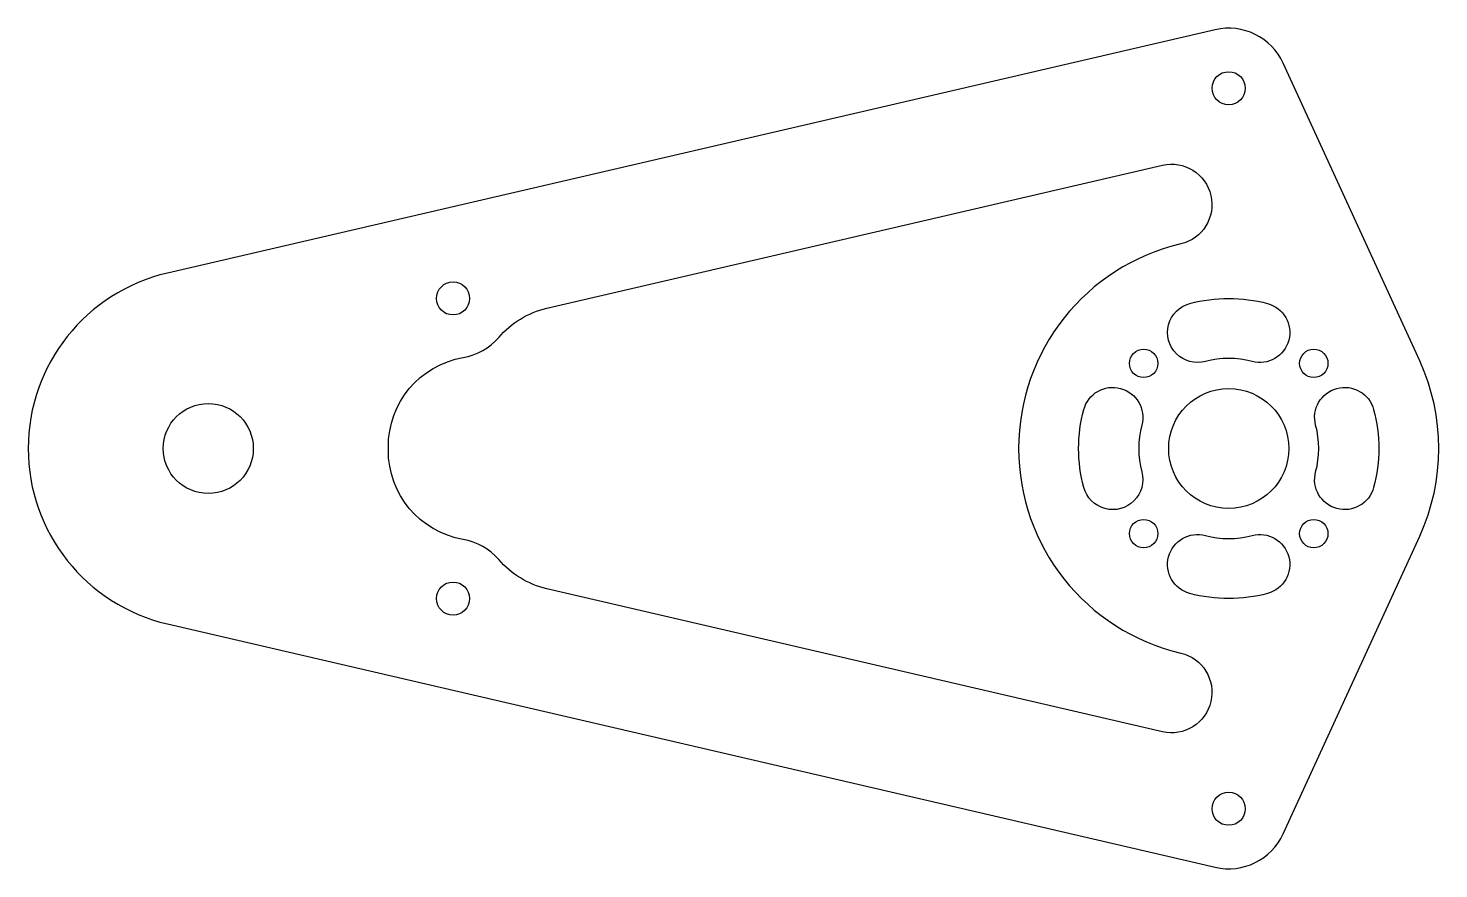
# Model space of a CAD drawing. Header units: inches. Extents: x -5 to 0.88, y -1.75 to 1.75.
import ezdxf

# ---------------------------------------------------------------- set-up
doc = ezdxf.new("R2010")
doc.units = ezdxf.units.IN
doc.header["$MEASUREMENT"] = 0

msp = doc.modelspace()

# ---------------------------------------------------------------- linework, layer by layer
for points in [[(-0.0565, -1.7435, 0.356311), (0.2273, -1.6042), (0.7954, -0.3646, 0.218258), (0.7954, 0.3646), (0.2273, 1.6042, 0.356311), (-0.0565, 1.7435), (-4.4196, 0.7306, 0.794432), (-4.4196, -0.7306)], [(-3.5, -0.006, 0.00398), (-3.5, 0.006, -0.367656), (-3.1883, 0.3786, 0.17512), (-3.0405, 0.4624, -0.16005), (-2.8404, 0.5839), (-0.2759, 1.1793, -0.99903), (-0.1995, 0.8519, 0.792849), (-0.1995, -0.8519, -0.99903), (-0.2759, -1.1793), (-2.8404, -0.5839, -0.16005), (-3.0405, -0.4624, 0.17512), (-3.1883, -0.3786, -0.367656)], [(0.1618, 0.6037, -1), (0.0971, 0.3622, 0.131652), (-0.0971, 0.3622, -1), (-0.1618, 0.6037, -0.131652)], [(-0.3622, 0.0971, 0.131652), (-0.3622, -0.0971, -1), (-0.6037, -0.1618, -0.131652), (-0.6037, 0.1618, -1)], [(0.6037, -0.1618, -1), (0.3622, -0.0971, 0.131652), (0.3622, 0.0971, -1), (0.6037, 0.1618, -0.131652)], [(-0.1618, -0.6037, -1), (-0.0971, -0.3622, 0.131652), (0.0971, -0.3622, -1), (0.1618, -0.6037, -0.131652)]]:
    msp.add_lwpolyline(points, format="xyb", close=True)
for centre, radius in [((0, 1.5), 0.069), ((-3.2305, 0.625), 0.069), ((-0.3543, 0.3543), 0.0591), ((0.3543, 0.3543), 0.0591), ((0, 0), 0.25), ((-4.25, 0), 0.1875), ((-0.3543, -0.3543), 0.0591), ((0.3543, -0.3543), 0.0591), ((-3.2305, -0.625), 0.069), ((0, -1.5), 0.069)]:
    msp.add_circle(centre, radius)

doc.saveas('drawing.dxf')
